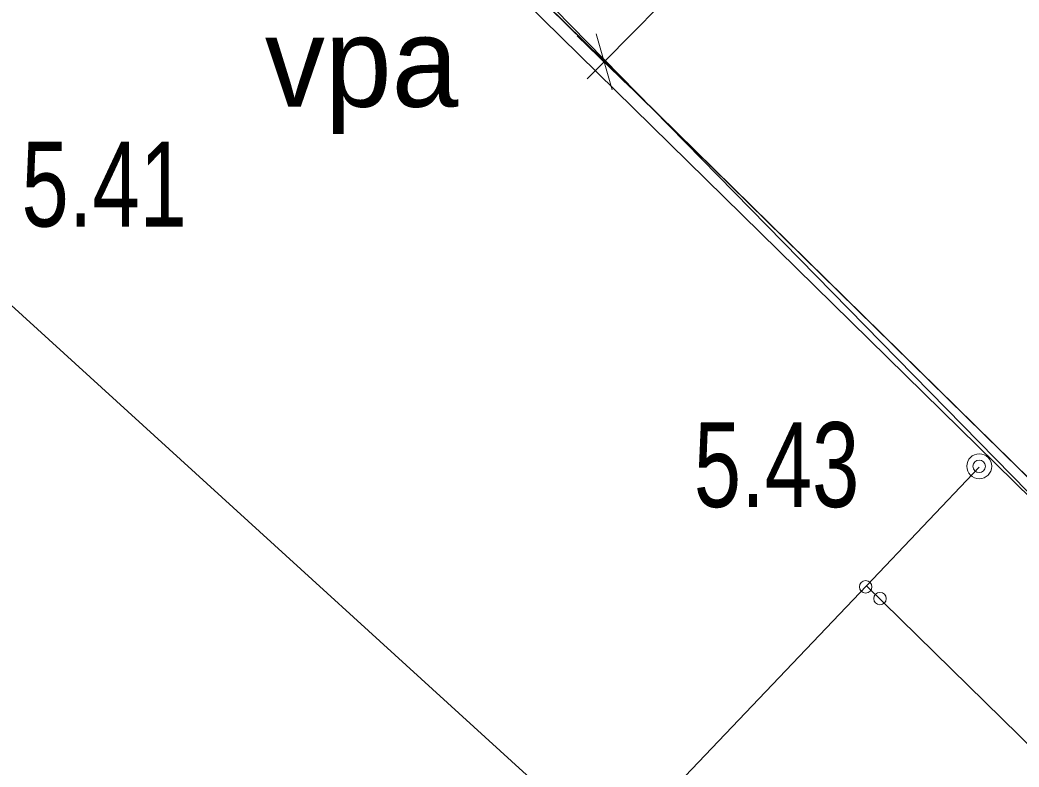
# Model space of a CAD drawing. Extents: x -1681 to 532, y 0 to 8657.
# Drawn here: x 532.22659 to 532.2366, y 6469.8044 to 6469.81188 of the extents above; entities that cross this region are included whole.
import ezdxf

# ---------------------------------------------------------------- set-up
doc = ezdxf.new("R2010")
doc.units = 0
doc.header["$LTSCALE"] = 0.00039
for name, color, linetype, lineweight in [('15', 7, 'Continuous', 13), ('17', 7, 'Continuous', 13), ('18', 7, 'Continuous', 13), ('19', 7, 'Continuous', 13), ('2', 7, 'Continuous', 13), ('27', 7, 'Continuous', 13), ('28', 7, 'Continuous', 13), ('34', 7, 'Continuous', 13), ('37', 7, 'Continuous', 13), ('42', 7, 'Continuous', 13)]:
    doc.layers.add(name, color=color, linetype=linetype, lineweight=lineweight)

msp = doc.modelspace()

# ---------------------------------------------------------------- linework, layer by layer
at = {"layer": '15'}
msp.add_lwpolyline([(532.22557, 6469.81849), (532.23914, 6469.80465), (532.24093, 6469.80601), (532.24151, 6469.80568)], dxfattribs=at)
at = {"layer": '17'}
msp.add_circle((532.236201, 6469.807408), 0.000125, dxfattribs=at)
msp.add_circle((532.236201, 6469.807408), 0.000125, dxfattribs=at)
at = {"layer": '18'}
for points in [[(532.22062, 6469.82306), (532.22551, 6469.81827), (532.23952, 6469.80452), (532.27276, 6469.8387), (532.25421, 6469.85695)], [(532.22062, 6469.82306), (532.22551, 6469.81827), (532.23952, 6469.80452), (532.27276, 6469.8387), (532.25421, 6469.85695)], [(532.24687, 6469.79723), (532.23952, 6469.80452), (532.22551, 6469.81827), (532.20531, 6469.79704), (532.22706, 6469.77637)]]:
    msp.add_lwpolyline(points, close=True, dxfattribs=at)
at = {"layer": '19'}
msp.add_line((532.23507, 6469.80621), (532.2362, 6469.8074), dxfattribs=at)
at = {"layer": '2'}
msp.add_lwpolyline([(532.23507, 6469.80621), (532.2383, 6469.80305), (532.23629, 6469.80093), (532.23305, 6469.80409)], close=True, dxfattribs=at)
at = {"layer": '27'}
msp.add_lwpolyline([(532.24035, 6469.85172), (532.25664, 6469.86874), (532.28329, 6469.84267), (532.24041, 6469.79635), (532.21228, 6469.82197)], close=True, dxfattribs=at)
at = {"layer": '28'}
for centre in [(532.236201, 6469.807408), (532.236201, 6469.807408), (532.235062, 6469.806201), (532.235062, 6469.806201), (532.235206, 6469.806083), (532.235206, 6469.806083)]:
    msp.add_circle(centre, 0.0000625, dxfattribs=at)
at = {"layer": '34'}
for p, q in [((532.23271, 6469.8112), (532.23217, 6469.81172)), ((532.23236, 6469.81174), (532.23252, 6469.81118))]:
    msp.add_line(p, q, dxfattribs=at)
msp.add_lwpolyline([(532.23227, 6469.81129), (532.23244, 6469.81146), (532.23915, 6469.81825)], dxfattribs=at)
at = {"layer": '37'}
msp.add_lwpolyline([(532.23952, 6469.80452), (532.27276, 6469.8387), (532.25421, 6469.85695), (532.22062, 6469.82306)], close=True, dxfattribs=at)
at = {"layer": '42'}
msp.add_lwpolyline([(532.2413, 6469.84392), (532.22056, 6469.82294), (532.23946, 6469.8044), (532.2727, 6469.83858), (532.26987, 6469.84137), (532.24358, 6469.81438), (532.23128, 6469.82658), (532.23677, 6469.83212), (532.23425, 6469.83462), (532.24144, 6469.84193), (532.24173, 6469.84302)], close=True, dxfattribs=at)

# ---------------------------------------------------------------- texts
at = {"layer": '17', "width": 0.75}
for s, p in [('5.41', (532.2266, 6469.80981)), ('5.43', (532.23334, 6469.807))]:
    msp.add_text(s, height=0.00085, dxfattribs=at).set_placement(p)
at = {"layer": '19'}
msp.add_text('vpa', height=0.0009, dxfattribs=at).set_placement((532.22904, 6469.81101))

doc.saveas('drawing.dxf')
